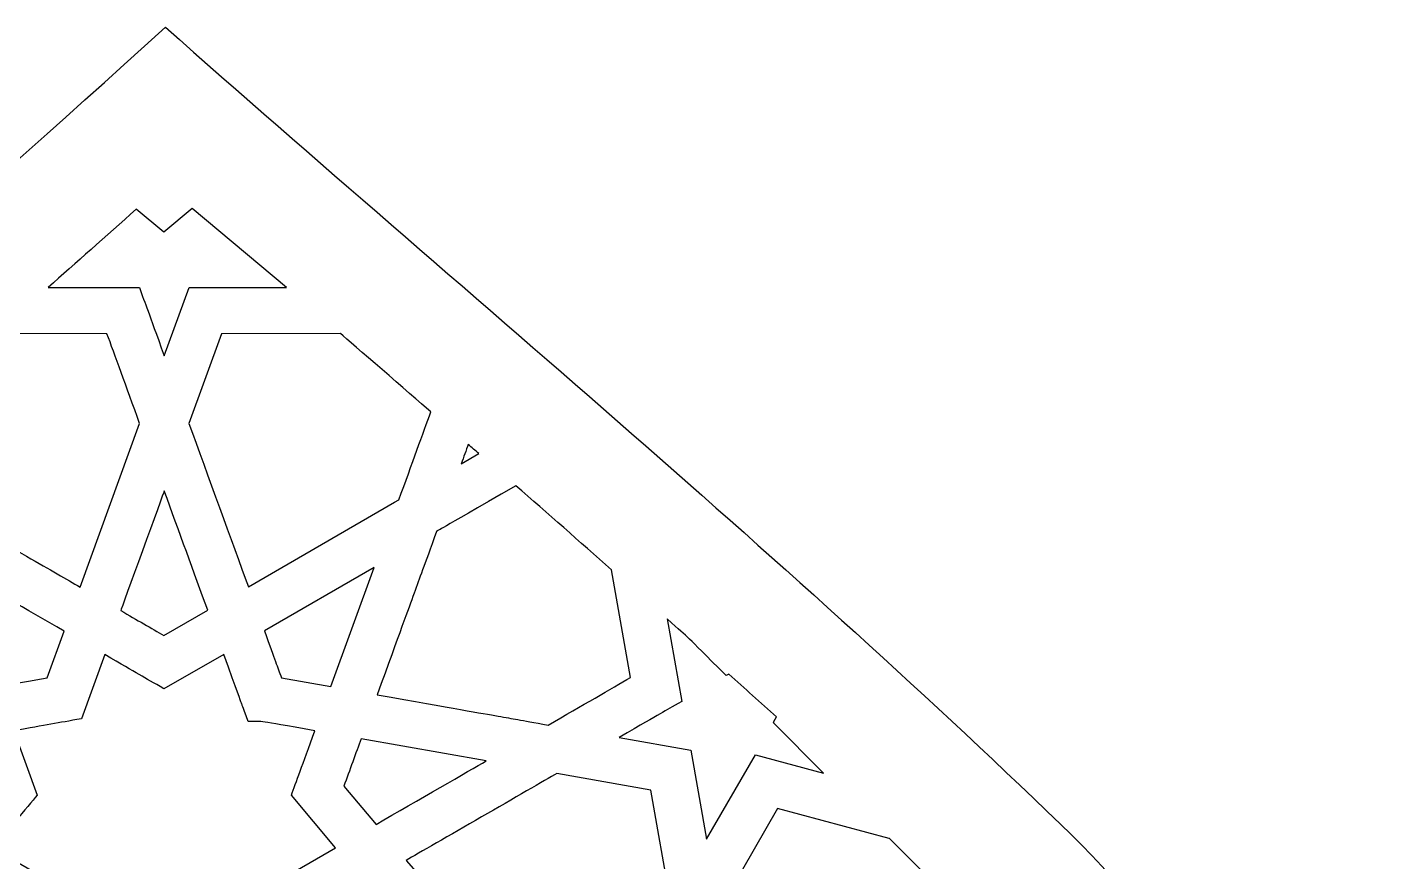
# Model space of a CAD drawing. Header units: millimetres. Extents: x -54 to 55, y -100 to 100.
# Drawn here: x -6 to 54.5, y 63 to 100.2 of the extents above; entities that cross this region are included whole.
import ezdxf

# ---------------------------------------------------------------- set-up
doc = ezdxf.new("R2010")
doc.units = ezdxf.units.MM
doc.header["$MEASUREMENT"] = 0
doc.layers.add('layer 1', color=7, linetype='Continuous')

msp = doc.modelspace()

# ---------------------------------------------------------------- linework, layer by layer
at = {"layer": 'layer 1', "color": 250}
for points, knots in [([(39.9831, 64.6702), (27.191, 76.9987), (13.4683, 88.3603), (0.1199, 100.1639), (0.1199, 100.1639), (-19.8368, 81.9923), (-25.8334, 78.3498), (-37.6556, 67.14), (-37.6556, 67.14), (-48.7211, 56.6473), (-54.3959, 43.5991), (-54.3272, 28.0159), (-54.3272, 28.0159), (-54.1452, -13.2052), (-54.2629, -52.2312), (-54.2629, -99.8361), (-54.2629, -99.8361), (-17.7913, -99.8361), (18.1751, -99.8361), (54.4463, -99.8361), (54.4463, -99.8361), (54.4463, -53.0892), (54.3733, -13.608), (54.484, 27.6902), (54.484, 27.6902), (54.5221, 42.0169), (50.2098, 54.8146), (39.9831, 64.6702)], [0, 0, 0, 0, 0.125, 0.125, 0.125, 0.125, 0.25, 0.25, 0.25, 0.25, 0.375, 0.375, 0.375, 0.375, 0.5, 0.5, 0.5, 0.5, 0.625, 0.625, 0.625, 0.625, 0.75, 0.75, 0.75, 0.75, 1, 1, 1, 1]), ([(-1.1744, 92.0605), (-1.1744, 92.0605), (0.0511, 91.0315), (0.0511, 91.0315), (0.0511, 91.0315), (0.0511, 91.0315), (1.3176, 92.0948), (1.3176, 92.0948), (1.3176, 92.0948), (1.3176, 92.0948), (5.516, 88.5723), (5.516, 88.5723), (5.516, 88.5723), (5.516, 88.5723), (1.1765, 88.5705), (1.1765, 88.5705), (1.1765, 88.5705), (1.1765, 88.5705), (0.0691, 85.526), (0.0691, 85.526), (0.0691, 85.526), (-0.6671, 87.5471), (-0.7521, 87.7831), (-1.0375, 88.5705), (-1.0375, 88.5705), (-1.0375, 88.5705), (-5.1037, 88.5723), (-5.1037, 88.5723), (-5.1037, 88.5723), (-3.8605, 89.6666), (-2.5527, 90.8272), (-1.1744, 92.0605)], [0, 0, 0, 0, 0.1111111, 0.1111111, 0.1111111, 0.1111111, 0.2222222, 0.2222222, 0.2222222, 0.2222222, 0.3333333, 0.3333333, 0.3333333, 0.3333333, 0.4444444, 0.4444444, 0.4444444, 0.4444444, 0.5555556, 0.5555556, 0.5555556, 0.5555556, 0.6666667, 0.6666667, 0.6666667, 0.6666667, 0.7777778, 0.7777778, 0.7777778, 0.7777778, 1, 1, 1, 1]), ([(-7.4535, 86.5138), (-7.4535, 86.5138), (-2.4808, 86.5121), (-2.4808, 86.5121), (-2.4808, 86.5121), (-2.1456, 85.5895), (-1.6267, 84.1664), (-1.0255, 82.5169), (-1.0255, 82.5169), (-1.0255, 82.5169), (-3.6788, 75.226), (-3.6788, 75.226), (-3.6788, 75.226), (-3.6788, 75.226), (-3.6791, 75.226), (-3.6791, 75.226), (-3.6791, 75.226), (-3.6791, 75.226), (-3.6795, 75.2249), (-3.6795, 75.2249), (-3.6795, 75.2249), (-4.8482, 75.8998), (-6.6414, 76.9345), (-10.3738, 79.0907), (-10.3738, 79.0907), (-10.3738, 79.0907), (-11.732, 82.8217), (-11.732, 82.8217), (-11.732, 82.8217), (-10.396, 83.9636), (-8.975, 85.1884), (-7.4535, 86.5138)], [0, 0, 0, 0, 0.1111111, 0.1111111, 0.1111111, 0.1111111, 0.2222222, 0.2222222, 0.2222222, 0.2222222, 0.3333333, 0.3333333, 0.3333333, 0.3333333, 0.4444444, 0.4444444, 0.4444444, 0.4444444, 0.5555556, 0.5555556, 0.5555556, 0.5555556, 0.6666667, 0.6666667, 0.6666667, 0.6666667, 0.7777778, 0.7777778, 0.7777778, 0.7777778, 1, 1, 1, 1]), ([(11.9464, 83.027), (11.6106, 82.103), (11.1051, 80.7152), (10.5195, 79.1097), (10.5195, 79.1097), (10.5195, 79.1097), (10.3297, 78.999), (10.3297, 78.999), (10.3297, 78.999), (10.3297, 78.999), (10.3297, 78.999), (10.3297, 78.999), (10.3297, 78.999), (10.3297, 78.999), (3.8149, 75.238), (3.8149, 75.238), (3.8149, 75.238), (3.0928, 77.2202), (1.9946, 80.239), (1.1659, 82.5172), (1.1659, 82.5172), (1.1659, 82.5172), (1.1663, 82.5179), (1.1663, 82.5179), (1.1663, 82.5179), (1.1663, 82.5179), (2.619, 86.5121), (2.619, 86.5121), (2.619, 86.5121), (2.619, 86.5121), (7.9163, 86.5142), (7.9163, 86.5142), (7.9163, 86.5142), (8.4328, 86.0806), (11.0119, 83.8384), (11.9464, 83.027)], [0, 0, 0, 0, 0.1, 0.1, 0.1, 0.1, 0.2, 0.2, 0.2, 0.2, 0.3, 0.3, 0.3, 0.3, 0.4, 0.4, 0.4, 0.4, 0.5, 0.5, 0.5, 0.5, 0.6, 0.6, 0.6, 0.6, 0.7, 0.7, 0.7, 0.7, 0.8, 0.8, 0.8, 0.8, 1, 1, 1, 1]), ([(14.0853, 81.1685), (14.0853, 81.1685), (13.2955, 80.7131), (13.2955, 80.7131), (13.2955, 80.7131), (13.4084, 81.0225), (13.5138, 81.3128), (13.6116, 81.5806), (13.6116, 81.5806), (13.7692, 81.443), (13.9273, 81.3061), (14.0853, 81.1685)], [0, 0, 0, 0, 0.25, 0.25, 0.25, 0.25, 0.5, 0.5, 0.5, 0.5, 1, 1, 1, 1]), ([(-1.8687, 74.1793), (-1.857, 74.2107), (0.0589, 79.4756), (0.0702, 79.5062), (0.0702, 79.5062), (0.7221, 77.7148), (1.3977, 75.8578), (2.0041, 74.1931), (2.0041, 74.1931), (2.0041, 74.1931), (0.055, 73.0684), (0.055, 73.0684), (0.055, 73.0684), (-0.4925, 73.3841), (-1.1448, 73.7609), (-1.8687, 74.1793)], [0, 0, 0, 0, 0.2, 0.2, 0.2, 0.2, 0.4, 0.4, 0.4, 0.4, 0.6, 0.6, 0.6, 0.6, 1, 1, 1, 1]), ([(19.9937, 75.9965), (19.9937, 75.9965), (20.8396, 71.1959), (20.8396, 71.1959), (20.8396, 71.1959), (19.9926, 70.7069), (18.6863, 69.953), (17.1736, 69.0803), (17.1736, 69.0803), (14.4981, 69.5526), (16.426, 69.2122), (9.5528, 70.4257), (9.5528, 70.4257), (9.5528, 70.4257), (9.5528, 70.4261), (9.5528, 70.4261), (9.5528, 70.4261), (9.5528, 70.4261), (9.5518, 70.4261), (9.5518, 70.4261), (9.5518, 70.4261), (11.582, 76.0067), (11.0253, 74.4767), (12.1994, 77.7025), (12.1994, 77.7025), (12.4213, 77.8316), (11.9658, 77.5684), (15.7265, 79.7384), (15.7265, 79.7384), (17.1485, 78.4977), (18.5716, 77.2502), (19.9937, 75.9965)], [0, 0, 0, 0, 0.1111111, 0.1111111, 0.1111111, 0.1111111, 0.2222222, 0.2222222, 0.2222222, 0.2222222, 0.3333333, 0.3333333, 0.3333333, 0.3333333, 0.4444444, 0.4444444, 0.4444444, 0.4444444, 0.5555556, 0.5555556, 0.5555556, 0.5555556, 0.6666667, 0.6666667, 0.6666667, 0.6666667, 0.7777778, 0.7777778, 0.7777778, 0.7777778, 1, 1, 1, 1]), ([(-5.152, 71.1761), (-5.8152, 71.059), (-6.4216, 70.9521), (-7.3516, 70.7888), (-7.3516, 70.7888), (-7.3516, 70.7888), (-7.3519, 70.7898), (-7.3519, 70.7898), (-7.3519, 70.7898), (-7.3519, 70.7898), (-7.3523, 70.7895), (-7.3523, 70.7895), (-7.3523, 70.7895), (-9.1832, 75.8201), (-8.8156, 74.8094), (-9.2777, 76.0797), (-9.2777, 76.0797), (-7.6038, 75.1128), (-6.1281, 74.2608), (-4.3942, 73.2603), (-4.3942, 73.2603), (-4.3942, 73.2603), (-5.152, 71.1761), (-5.152, 71.1761)], [0, 0, 0, 0, 0.1428571, 0.1428571, 0.1428571, 0.1428571, 0.2857143, 0.2857143, 0.2857143, 0.2857143, 0.4285714, 0.4285714, 0.4285714, 0.4285714, 0.5714286, 0.5714286, 0.5714286, 0.5714286, 0.7142857, 0.7142857, 0.7142857, 0.7142857, 1, 1, 1, 1]), ([(7.4923, 70.7891), (7.4923, 70.7891), (5.2909, 71.1772), (5.2909, 71.1772), (5.2909, 71.1772), (5.0923, 71.7257), (5.0334, 71.8859), (4.5296, 73.273), (4.5296, 73.273), (4.5296, 73.273), (4.5304, 73.2734), (4.5304, 73.2734), (4.5304, 73.2734), (4.5304, 73.2734), (4.5304, 73.2734), (4.5304, 73.2734), (4.5304, 73.2734), (4.5304, 73.2734), (9.4244, 76.0991), (9.4244, 76.0991), (9.4244, 76.0991), (9.4244, 76.0991), (7.4923, 70.7891), (7.4923, 70.7891)], [0, 0, 0, 0, 0.1428571, 0.1428571, 0.1428571, 0.1428571, 0.2857143, 0.2857143, 0.2857143, 0.2857143, 0.4285714, 0.4285714, 0.4285714, 0.4285714, 0.5714286, 0.5714286, 0.5714286, 0.5714286, 0.7142857, 0.7142857, 0.7142857, 0.7142857, 1, 1, 1, 1]), ([(25.0948, 71.2791), (25.0948, 71.2791), (25.2162, 71.3493), (25.2162, 71.3493), (25.2162, 71.3493), (25.9231, 70.7136), (26.6287, 70.0761), (27.3325, 69.4373), (27.3325, 69.4373), (27.3325, 69.4373), (27.2143, 69.2327), (27.2143, 69.2327), (27.2143, 69.2327), (27.2143, 69.2327), (27.227, 69.22), (27.227, 69.22), (27.227, 69.22), (27.227, 69.22), (27.2002, 69.1734), (27.2002, 69.1734), (27.2002, 69.1734), (27.2002, 69.1734), (29.4375, 66.9378), (29.4375, 66.9378), (29.4375, 66.9378), (29.4375, 66.9378), (26.3966, 67.7527), (26.3966, 67.7527), (26.3966, 67.7527), (26.3966, 67.7527), (24.2242, 63.9907), (24.2242, 63.9907), (24.2242, 63.9907), (24.2242, 63.9907), (23.5232, 67.9609), (23.5232, 67.9609), (23.5232, 67.9609), (23.5232, 67.9609), (20.3292, 68.5239), (20.3292, 68.5239), (20.3292, 68.5239), (22.3823, 69.7089), (22.2066, 69.6077), (23.1172, 70.1344), (23.1172, 70.1344), (23.1172, 70.1344), (22.4705, 73.8043), (22.4705, 73.8043), (22.4705, 73.8043), (23.6089, 72.7918), (23.1239, 73.2515), (25.0948, 71.2791)], [0, 0, 0, 0, 0.0714286, 0.0714286, 0.0714286, 0.0714286, 0.1428571, 0.1428571, 0.1428571, 0.1428571, 0.2142857, 0.2142857, 0.2142857, 0.2142857, 0.2857143, 0.2857143, 0.2857143, 0.2857143, 0.3571429, 0.3571429, 0.3571429, 0.3571429, 0.4285714, 0.4285714, 0.4285714, 0.4285714, 0.5, 0.5, 0.5, 0.5, 0.5714286, 0.5714286, 0.5714286, 0.5714286, 0.6428571, 0.6428571, 0.6428571, 0.6428571, 0.7142857, 0.7142857, 0.7142857, 0.7142857, 0.7857143, 0.7857143, 0.7857143, 0.7857143, 0.8571429, 0.8571429, 0.8571429, 0.8571429, 1, 1, 1, 1]), ([(0.055, 70.691), (0.055, 70.691), (2.7185, 72.2277), (2.7185, 72.2277), (2.7185, 72.2277), (3.956, 68.8224), (3.2272, 70.8226), (3.805, 69.2365), (3.805, 69.2365), (4.6175, 69.2365), (4.0298, 69.3085), (6.7772, 68.8245), (6.7772, 68.8245), (6.2117, 67.273), (5.9425, 66.5318), (5.7309, 65.9493), (5.7309, 65.9493), (5.7309, 65.9493), (7.6944, 63.6083), (7.6944, 63.6083), (7.6944, 63.6083), (7.6944, 63.6083), (7.6944, 63.608), (7.6944, 63.608), (7.6944, 63.608), (7.6944, 63.608), (5.0482, 62.0787), (5.0482, 62.0787), (5.0482, 62.0787), (5.0482, 61.7996), (5.0482, 59.5838), (5.0482, 59.019), (5.0482, 59.019), (5.0482, 59.019), (2.0376, 59.5524), (2.0376, 59.5524), (2.0376, 59.5524), (2.0376, 59.5524), (0.0688, 57.2079), (0.0688, 57.2079), (0.0688, 57.2079), (0.0688, 57.2079), (-1.8955, 59.5517), (-1.8955, 59.5517), (-1.8955, 59.5517), (-1.8955, 59.5517), (-4.9072, 59.0208), (-4.9072, 59.0208), (-4.9072, 59.0208), (-4.9072, 59.0208), (-4.9072, 62.0607), (-4.9072, 62.0607), (-4.9072, 62.0607), (-4.9072, 62.0607), (-7.5653, 63.596), (-7.5653, 63.596), (-7.5653, 63.596), (-7.1265, 64.1198), (-5.9944, 65.4703), (-5.5926, 65.9497), (-5.5926, 65.9497), (-5.5926, 65.9497), (-6.6372, 68.8238), (-6.6372, 68.8238), (-6.6372, 68.8238), (-5.1453, 69.0862), (-4.7107, 69.1632), (-3.6227, 69.3561), (-3.6227, 69.3561), (-3.6227, 69.3561), (-2.5834, 72.2143), (-2.5834, 72.2143), (-2.5834, 72.2143), (-1.0636, 71.3363), (-0.8922, 71.2378), (0.055, 70.691)], [0, 0, 0, 0, 0.05, 0.05, 0.05, 0.05, 0.1, 0.1, 0.1, 0.1, 0.15, 0.15, 0.15, 0.15, 0.2, 0.2, 0.2, 0.2, 0.25, 0.25, 0.25, 0.25, 0.3, 0.3, 0.3, 0.3, 0.35, 0.35, 0.35, 0.35, 0.4, 0.4, 0.4, 0.4, 0.45, 0.45, 0.45, 0.45, 0.5, 0.5, 0.5, 0.5, 0.55, 0.55, 0.55, 0.55, 0.6, 0.6, 0.6, 0.6, 0.65, 0.65, 0.65, 0.65, 0.7, 0.7, 0.7, 0.7, 0.75, 0.75, 0.75, 0.75, 0.8, 0.8, 0.8, 0.8, 0.85, 0.85, 0.85, 0.85, 0.9, 0.9, 0.9, 0.9, 1, 1, 1, 1]), ([(9.5052, 64.6532), (9.5052, 64.6532), (8.0719, 66.3625), (8.0719, 66.3625), (8.0719, 66.3625), (8.3217, 67.049), (8.612, 67.8455), (8.8364, 68.4611), (8.8364, 68.4611), (8.8364, 68.4611), (14.4011, 67.4786), (14.4011, 67.4786), (14.4011, 67.4786), (13.6549, 67.0479), (11.3418, 65.713), (9.5052, 64.6532)], [0, 0, 0, 0, 0.2, 0.2, 0.2, 0.2, 0.4, 0.4, 0.4, 0.4, 0.6, 0.6, 0.6, 0.6, 1, 1, 1, 1]), ([(22.6592, 60.9526), (22.6592, 60.9526), (20.0166, 56.3792), (20.0166, 56.3792), (20.0166, 56.3792), (20.0166, 56.3792), (15.8291, 57.1161), (15.8291, 57.1161), (15.8291, 57.1161), (14.3496, 58.8793), (15.4982, 57.5106), (10.8493, 63.0513), (10.8493, 63.0513), (11.8974, 63.6563), (16.5047, 66.3148), (17.5542, 66.9223), (17.5542, 66.9223), (17.5542, 66.9223), (21.7463, 66.1832), (21.7463, 66.1832), (21.7463, 66.1832), (21.7463, 66.1832), (22.6233, 61.2175), (22.6233, 61.2175), (22.6233, 61.2175), (22.6233, 61.2175), (22.6152, 61.2031), (22.6152, 61.2031), (22.6152, 61.2031), (22.6152, 61.2031), (22.6592, 60.9526), (22.6592, 60.9526)], [0, 0, 0, 0, 0.1111111, 0.1111111, 0.1111111, 0.1111111, 0.2222222, 0.2222222, 0.2222222, 0.2222222, 0.3333333, 0.3333333, 0.3333333, 0.3333333, 0.4444444, 0.4444444, 0.4444444, 0.4444444, 0.5555556, 0.5555556, 0.5555556, 0.5555556, 0.6666667, 0.6666667, 0.6666667, 0.6666667, 0.7777778, 0.7777778, 0.7777778, 0.7777778, 1, 1, 1, 1]), ([(32.3525, 64.0242), (32.3525, 64.0242), (32.3673, 64.0204), (32.3673, 64.0204), (32.3673, 64.0204), (32.3673, 64.0204), (36.0112, 60.3776), (36.0112, 60.3776), (36.0112, 60.3776), (36.0112, 60.3776), (33.3996, 55.8539), (33.3996, 55.8539), (33.3996, 55.8539), (33.3996, 55.8539), (33.1424, 55.7604), (33.1424, 55.7604), (33.1424, 55.7604), (33.1424, 55.7604), (33.1371, 55.7512), (33.1371, 55.7512), (33.1371, 55.7512), (33.1371, 55.7512), (26.1172, 53.1954), (26.1172, 53.1954), (26.1172, 53.1954), (26.1172, 53.1954), (24.8168, 60.5716), (24.8168, 60.5716), (24.8168, 60.5716), (24.8168, 60.5716), (24.8257, 60.5864), (24.8257, 60.5864), (24.8257, 60.5864), (24.8257, 60.5864), (24.7812, 60.8372), (24.7812, 60.8372), (24.7812, 60.8372), (24.7812, 60.8372), (27.3896, 65.3553), (27.3896, 65.3553), (27.3896, 65.3553), (27.3896, 65.3553), (32.3522, 64.0249), (32.3522, 64.0249), (32.3522, 64.0249), (32.3522, 64.0249), (32.3525, 64.0242), (32.3525, 64.0242)], [0, 0, 0, 0, 0.0769231, 0.0769231, 0.0769231, 0.0769231, 0.1538462, 0.1538462, 0.1538462, 0.1538462, 0.2307692, 0.2307692, 0.2307692, 0.2307692, 0.3076923, 0.3076923, 0.3076923, 0.3076923, 0.3846154, 0.3846154, 0.3846154, 0.3846154, 0.4615385, 0.4615385, 0.4615385, 0.4615385, 0.5384615, 0.5384615, 0.5384615, 0.5384615, 0.6153846, 0.6153846, 0.6153846, 0.6153846, 0.6923077, 0.6923077, 0.6923077, 0.6923077, 0.7692308, 0.7692308, 0.7692308, 0.7692308, 0.8461538, 0.8461538, 0.8461538, 0.8461538, 1, 1, 1, 1])]:
    msp.add_open_spline(points, degree=3, knots=knots, dxfattribs=at)

doc.saveas('drawing.dxf')
